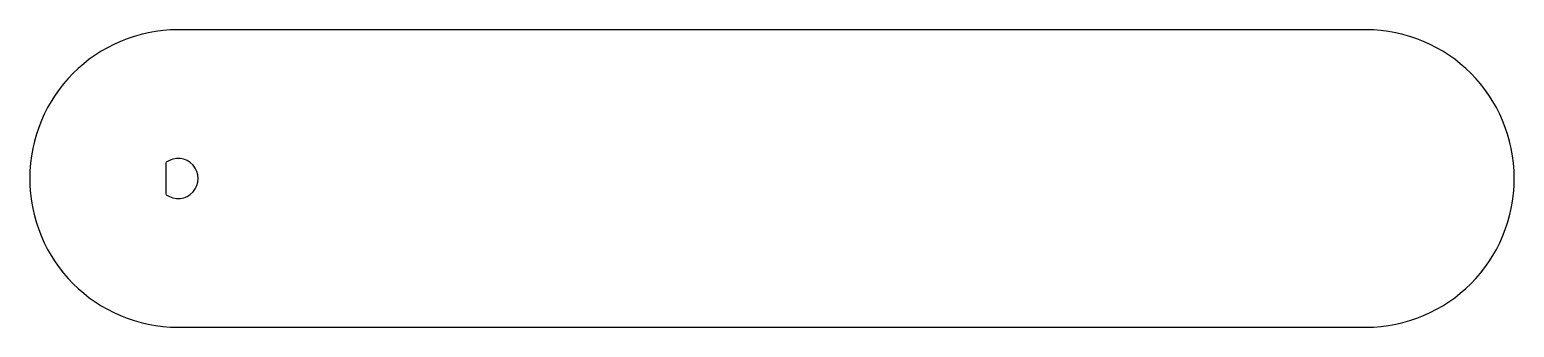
# Model space of a CAD drawing. Header units: millimetres. Extents: x -100 to 100, y -20 to 20.
import ezdxf

# ---------------------------------------------------------------- set-up
doc = ezdxf.new("R2010")
doc.units = ezdxf.units.MM

msp = doc.modelspace()

# ---------------------------------------------------------------- linework, layer by layer
at = {"color": 7, "linetype": 'Continuous', "lineweight": 25}
for p, q in [((80, 20), (-80, 20)), ((-81.6, -2.17), (-81.6, 2.17)), ((-80, -20), (80, -20))]:
    msp.add_line(p, q, dxfattribs=at)
for centre, radius, start, end in [((-80, 0), 20, 90, 270), ((80, 0), 20, 270, 90), ((-80, 0), 2.7, 233.6588, 126.3412)]:
    msp.add_arc(centre, radius, start, end, dxfattribs=at)

doc.saveas('drawing.dxf')
